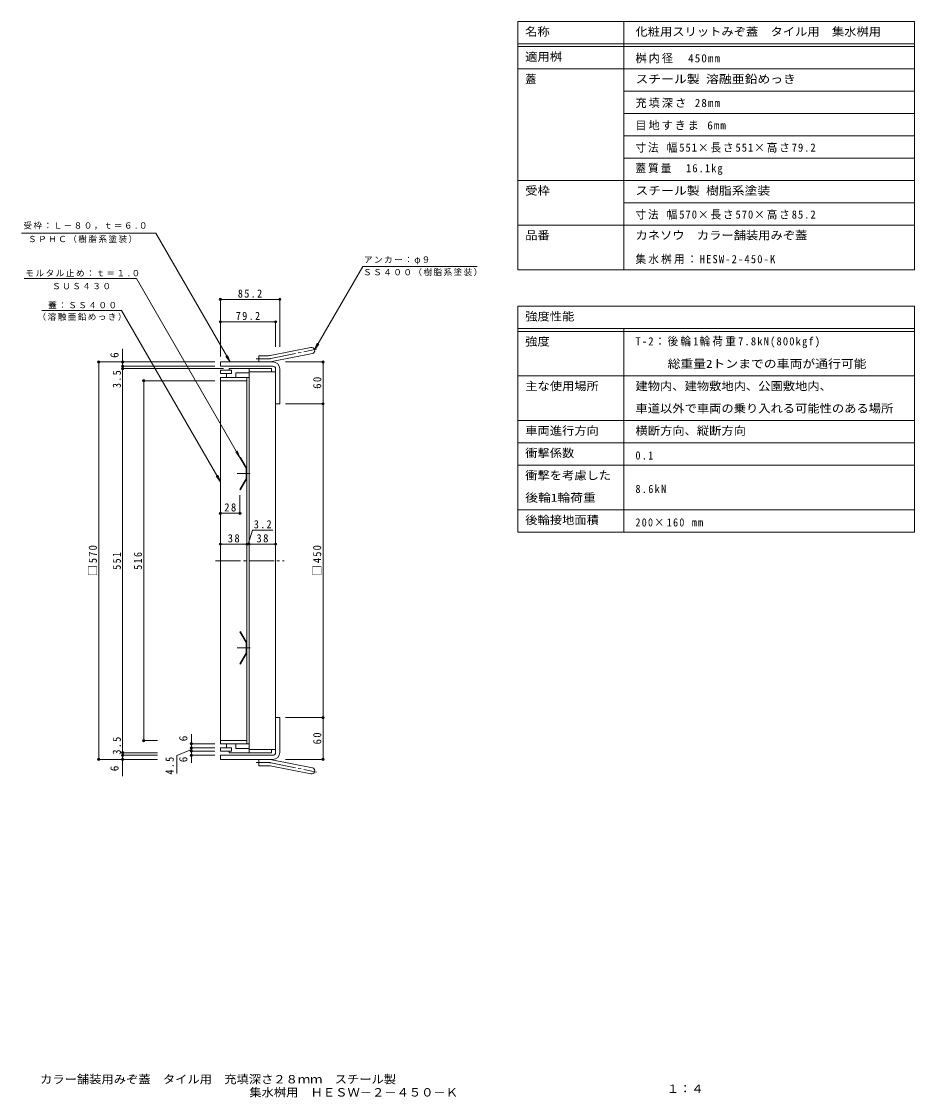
# Model space of a CAD drawing. Units: millimetres, scale not verified. Extents: x -847 to 1108, y -778 to 765.
# Drawn here: x -172 to 1108, y -778 to 765 of the extents above; entities that cross this region are included whole.
import ezdxf
from ezdxf.enums import TextEntityAlignment as Align

# ---------------------------------------------------------------- set-up
doc = ezdxf.new("R2010")
doc.units = ezdxf.units.MM
doc.header["$LTSCALE"] = 4
doc.header["$PDMODE"] = 32
doc.header["$PDSIZE"] = 3.2
doc.linetypes.add('CHAIN2', pattern=[12, 9, -1, 1, -1])
for name, color, linetype, lineweight in [('0-0_通り芯', 7, 'CHAIN2', 9), ('0-2_仕上', 7, 'Continuous', 9), ('0-3_建具', 4, 'Continuous', 9), ('0-4_その他', 7, 'Continuous', 9), ('0-5_寸法', 7, 'Continuous', 9), ('F-5_F-5ﾚｲﾔ', 2, 'Continuous', 9), ('F-F_F-Fﾚｲﾔ', 7, 'Continuous', 9)]:
    doc.layers.add(name, color=color, linetype=linetype, lineweight=lineweight)
doc.layers.add('F-4_F-4ﾚｲﾔ', color=2, linetype='Continuous')
doc.styles.add('ＭＳ ゴシック', font='')
doc.styles.get('ＭＳ ゴシック').set_extended_font_data('MS Gothic')

msp = doc.modelspace()

# ---------------------------------------------------------------- linework, layer by layer
at = {"layer": '0-0_通り芯'}
for p, q in [((136.914, 116.894), (155.282, 116.894)), ((105.612, -8.106), (203.998, -8.106)), ((136.914, -133.106), (155.282, -133.106))]:
    msp.add_line(p, q, dxfattribs=at)
at = {"layer": '0-2_仕上'}
for p, q in [((128.691, 264.894), (112.69, 264.894)), ((112.69, 264.894), (112.69, 260.394)), ((128.691, 264.894), (128.691, 260.394)), ((128.691, 260.394), (112.69, 260.394)), ((153.891, 254.394), (112.69, 254.394)), ((112.69, -270.606), (112.69, 254.394)), ((150.691, 249.894), (112.69, 249.894)), ((121.69, 260.394), (121.69, 254.394)), ((134.891, 261.394), (134.891, 254.394)), ((153.891, 261.394), (134.891, 261.394)), ((150.691, -270.606), (150.691, 254.394)), ((150.691, -266.106), (112.69, -266.106)), ((153.891, -270.606), (112.69, -270.606)), ((128.691, -276.606), (112.69, -276.606)), ((112.69, -281.106), (112.69, -276.606)), ((121.69, -276.606), (121.69, -270.606)), ((128.691, -281.106), (128.691, -276.606)), ((134.891, -277.606), (134.891, -270.606)), ((153.891, -277.606), (134.891, -277.606)), ((128.691, -281.106), (112.69, -281.106)), ((153.891, -283.606), (153.891, -279.106))]:
    msp.add_line(p, q, dxfattribs=at)
at = {"layer": '0-2_仕上', "color": 2}
for p, q in [((153.891, 267.394), (185.891, 267.394)), ((153.891, 267.394), (153.891, -283.606)), ((191.891, 262.894), (153.891, 262.894)), ((185.891, 267.394), (185.891, 262.894)), ((191.891, -279.106), (191.891, 262.894)), ((191.891, -279.106), (153.891, -279.106)), ((153.891, -283.606), (185.891, -283.606)), ((185.891, -283.606), (185.891, -279.106))]:
    msp.add_line(p, q, dxfattribs=at)
at = {"layer": '0-2_仕上', "color": 3}
for p, q in [((140.691, 139.982), (141.557, 140.482)), ((149.691, 124.394), (140.691, 139.982)), ((150.691, 124.662), (141.557, 140.482)), ((149.691, 109.394), (149.691, 124.394)), ((150.691, 109.126), (150.691, 124.662)), ((150.691, 109.126), (141.557, 93.305)), ((150.691, -125.338), (141.557, -109.518)), ((149.691, -125.606), (149.691, -140.606)), ((150.691, -125.338), (150.691, -140.874)), ((149.691, -140.606), (140.691, -156.195)), ((150.691, -140.874), (141.557, -156.695)), ((140.691, -156.195), (141.557, -156.695))]:
    msp.add_line(p, q, dxfattribs=at)
at = {"layer": '0-2_仕上'}
for points in [[(153.891, 267.394), (125.19, 267.394), (125.19, 264.894)], [(153.891, -283.606), (125.19, -283.606), (125.19, -281.106)]]:
    msp.add_lwpolyline(points, dxfattribs=at)
at = {"layer": '0-2_仕上', "color": 3}
for points in [[(149.691, 109.394), (140.691, 93.805), (141.557, 93.305)], [(149.691, -125.606), (140.691, -110.018), (141.557, -109.518)]]:
    msp.add_lwpolyline(points, dxfattribs=at)
at = {"layer": '0-3_建具'}
for p, q in [((184.036, 286.201), (242.226, 297.494)), ((167.891, 276.894), (167.891, 285.894)), ((181.706, 285.894), (167.891, 285.894)), ((186.364, 277.507), (244.555, 288.8)), ((187.891, 276.894), (112.691, 276.894)), ((112.691, 270.894), (112.691, 276.894)), ((187.891, 270.894), (112.691, 270.894)), ((187.891, -287.106), (112.691, -287.106)), ((112.691, -287.106), (112.691, -293.106)), ((187.891, -293.106), (112.691, -293.106)), ((167.891, -293.106), (167.891, -302.106)), ((181.706, -302.106), (167.891, -302.106)), ((184.036, -302.413), (242.226, -313.706)), ((186.364, -293.719), (244.555, -305.013))]:
    msp.add_line(p, q, dxfattribs=at)
at = {"layer": '0-3_建具', "linetype": 'CHAIN2'}
for p, q in [((185.2, 281.854), (250.367, 295.016)), ((181.706, 281.394), (164.086, 281.394)), ((181.706, -297.606), (164.086, -297.606)), ((185.2, -298.066), (250.367, -311.229))]:
    msp.add_line(p, q, dxfattribs=at)
at = {"layer": '0-3_建具'}
for points in [[(191.891, 266.894), (191.891, 216.894), (197.891, 216.894), (197.891, 266.894)], [(191.891, -283.106), (191.891, -233.106), (197.891, -233.106), (197.891, -283.106)]]:
    msp.add_lwpolyline(points, dxfattribs=at)
for centre, radius, start, end in [((243.391, 293.147), 4.5, 285.00014, 104.99991), ((181.706, 294.894), 9, 270, 285.00002), ((181.706, 294.894), 18, 270, 285), ((187.891, 266.894), 10, 0, 90), ((187.891, 266.894), 4, 0, 90), ((181.706, -311.106), 18, 75, 90), ((187.891, -283.106), 4, 270, 0), ((187.891, -283.106), 10, 270, 0), ((181.706, -311.106), 9, 74.99998, 90), ((243.391, -309.359), 4.5, 255.00009, 74.99986)]:
    msp.add_arc(centre, radius, start, end, dxfattribs=at)
at = {"layer": '0-3_建具', "linetype": 'CHAIN2'}
for centre, start, end in [((181.706, 294.894), 270, 284.99995), ((181.706, -311.106), 75.00005, 90)]:
    msp.add_arc(centre, 13.5, start, end, dxfattribs=at)
at = {"layer": '0-4_その他'}
for p, q in [((112.691, 367.794), (112.691, 284.894)), ((112.691, 366.594), (197.891, 366.594)), ((197.891, 367.794), (197.891, 298.53)), ((112.691, 334.492), (191.891, 334.492)), ((191.891, 335.692), (191.891, 298.53)), ((-27.435, 276.894), (-27.435, 295.699)), ((-62.909, 276.894), (104.691, 276.894)), ((-61.709, 276.894), (-61.709, -293.106)), ((-28.635, 270.894), (104.691, 270.894)), ((-28.635, 267.394), (117.19, 267.394)), ((-27.435, 276.894), (-27.435, 270.894)), ((-27.435, 270.894), (-27.435, 267.394)), ((-27.435, 267.394), (-27.435, -283.606)), ((261.086, 276.894), (205.891, 276.894)), ((259.886, 276.894), (259.886, 216.894)), ((1.631, 249.894), (104.69, 249.894)), ((2.831, -266.106), (2.831, 249.894)), ((261.086, 216.894), (205.891, 216.894)), ((259.886, 216.894), (259.886, -233.106)), ((140.691, 58.706), (140.691, 85.805)), ((112.69, 59.906), (140.691, 59.906)), ((112.69, 15.599), (150.691, 15.599)), ((150.691, 15.599), (153.891, 15.599)), ((153.891, 15.599), (191.891, 15.599)), ((261.086, -233.106), (205.891, -233.106)), ((259.886, -233.106), (259.886, -293.106)), ((71.167, -270.606), (71.167, -256.957)), ((1.631, -266.106), (22.422, -266.106)), ((69.967, -270.606), (104.69, -270.606)), ((69.967, -276.606), (104.69, -276.606)), ((71.167, -276.606), (71.167, -270.606)), ((71.167, -281.106), (71.167, -276.606)), ((-62.909, -293.106), (22.422, -293.106)), ((-28.635, -283.606), (22.422, -283.606)), ((-28.635, -287.106), (22.422, -287.106)), ((-27.435, -283.606), (-27.435, -287.106)), ((-27.435, -287.106), (-27.435, -293.106)), ((-27.435, -293.106), (-27.435, -317.292)), ((69.967, -281.106), (104.69, -281.106)), ((69.967, -287.106), (104.69, -287.106)), ((71.167, -287.106), (71.167, -281.106)), ((71.167, -287.106), (71.167, -298.25)), ((261.086, -293.106), (205.891, -293.106))]:
    msp.add_line(p, q, dxfattribs=at)
for points in [[(152.291, 15.599), (158.649, 35.446), (187.849, 35.446)], [(71.167, -278.856), (50.032, -287.451), (50.032, -313.472)]]:
    msp.add_lwpolyline(points, dxfattribs=at)
for p in [(112.691, 366.594), (197.891, 366.594), (112.691, 334.492), (191.891, 334.492), (-61.709, 276.894), (-27.435, 276.894), (259.886, 276.894), (-27.435, 270.894), (-27.435, 267.394), (2.831, 249.894), (259.886, 216.894), (112.69, 59.906), (140.691, 59.906), (112.69, 15.599), (150.691, 15.599), (153.891, 15.599), (191.891, 15.599), (259.886, -233.106), (2.831, -266.106), (71.167, -270.606), (71.167, -276.606), (-61.709, -293.106), (-27.435, -283.606), (-27.435, -287.106), (-27.435, -293.106), (71.167, -281.106), (71.167, -287.106), (259.886, -293.106)]:
    msp.add_point(p, dxfattribs=at)
at = {"layer": '0-5_寸法'}
for p, q in [((-172.397, 461.825), (19.996, 461.825)), ((19.996, 461.825), (126.748, 276.926)), ((316.677, 413.964), (480.655, 413.964)), ((-168.527, 396.801), (-7.583, 396.801)), ((-7.583, 396.801), (140.691, 139.982)), ((247.69, 294.476), (253.778, 302.409)), ((126.748, 276.926), (120.66, 284.86)), ((126.748, 276.926), (122.921, 286.165)), ((140.691, 139.982), (134.603, 147.916)), ((140.691, 139.982), (136.864, 149.221)), ((112.691, 105.136), (106.603, 113.07)), ((112.691, 105.136), (108.864, 114.375))]:
    msp.add_line(p, q, dxfattribs=at)
for points in [[(316.677, 413.964), (247.69, 294.476), (251.517, 303.715)], [(-143.382, 350.489), (-28.964, 350.489), (112.691, 105.136)]]:
    msp.add_lwpolyline(points, dxfattribs=at)
at = {"layer": 'F-5_F-5ﾚｲﾔ', "color": 7}
msp.add_line((539.042, 256.796), (1107.729, 256.796), dxfattribs=at)
at = {"layer": 'F-F_F-Fﾚｲﾔ'}
for p, q in [((539.042, 765.116), (539.042, 409.116)), ((539.042, 765.116), (1107.729, 765.116)), ((691.238, 765.116), (691.238, 409.116)), ((1107.729, 765.116), (1107.729, 409.116)), ((539.042, 733.116), (1107.729, 733.116)), ((539.042, 729.116), (1107.729, 729.116)), ((539.042, 697.116), (1107.729, 697.116)), ((691.238, 665.116), (1107.729, 665.116)), ((691.238, 633.116), (1107.729, 633.116)), ((691.238, 601.116), (1107.729, 601.116)), ((691.238, 569.116), (1107.729, 569.116)), ((539.042, 537.116), (1107.729, 537.116)), ((691.238, 505.116), (1107.729, 505.116)), ((539.042, 473.116), (1107.729, 473.116)), ((539.042, 409.116), (1107.729, 409.116)), ((539.042, 356.796), (1107.729, 356.796)), ((539.042, 356.796), (539.042, 32.796)), ((1107.729, 356.796), (1107.729, 32.796)), ((539.042, 324.796), (1107.729, 324.796)), ((691.238, 324.796), (691.238, 32.796)), ((539.042, 320.796), (1107.729, 320.796)), ((539.042, 256.796), (1107.729, 256.796)), ((539.042, 192.796), (1107.729, 192.796)), ((539.042, 160.796), (1107.729, 160.796)), ((539.042, 128.796), (1107.729, 128.796)), ((539.042, 64.796), (1107.729, 64.796)), ((539.042, 32.796), (1107.729, 32.796))]:
    msp.add_line(p, q, dxfattribs=at)

# ---------------------------------------------------------------- texts
at = {"layer": '0-4_その他', "color": 2, "style": 'ＭＳ ゴシック'}
for p in [(-29.835, 282.692), (68.767, -267.079), (68.767, -297.144), (-29.835, -310.058)]:
    msp.add_text('6', height=11.73, rotation=90, dxfattribs=at).set_placement(p, align=Align.BOTTOM_LEFT)
at = {"layer": '0-4_その他', "color": 2, "char_height": 11.73, "attachment_point": 7, "style": 'ＭＳ ゴシック'}
for s, insert in [('\\T1.28;\\W0.9;85.2', (137.791, 368.994)), ('\\T1.28;\\W0.9;79.2', (134.791, 336.892)), ('\\T1.27;\\W0.95;28', (118.191, 62.306)), ('\\T1.27;\\W0.9;3.2', (160.661, 38.095)), ('\\T1.27;\\W0.95;38', (123.191, 17.999)), ('\\T1.27;\\W0.95;38', (164.391, 17.999))]:
    msp.add_mtext(s, dxfattribs=dict(at, insert=insert))
at = {"layer": '0-4_その他', "color": 2, "char_height": 11.73, "attachment_point": 7, "rotation": 90, "style": 'ＭＳ ゴシック'}
for s, insert in [('\\T1.27;\\W0.9;3.5', (-29.835, 239.518)), ('\\T1.27;\\W0.95;60', (257.486, 238.394)), ('\\T1.21;\\W0.95;□570', (-64.109, -30.106)), ('\\T1.27;\\W0.9;551', (-29.835, -21.106)), ('\\T1.27;\\W0.9;516', (0.431, -21.106)), ('\\T1.21;\\W0.95;□450', (257.486, -30.106)), ('\\T1.27;\\W0.9;3.5', (-29.835, -286.076)), ('\\T1.27;\\W0.95;60', (257.486, -271.606)), ('\\T1.27;\\W0.9;4.5', (46.029, -314.816))]:
    msp.add_mtext(s, dxfattribs=dict(at, insert=insert))
at = {"layer": '0-5_寸法', "char_height": 8.798, "attachment_point": 7, "style": 'ＭＳ ゴシック'}
for s, insert in [('\\T1.17;受枠：Ｌ－８０，ｔ＝６.０', (-169.662, 466.766)), ('\\T1.17;ＳＰＨＣ（樹脂系塗装）', (-163.057, 447.519)), ('\\T1.17;アンカー：φ９', (318.571, 416.776)), ('\\T1.18;モルタル止め：ｔ＝１.０', (-167.001, 399.232)), ('\\T1.17;ＳＳ４００（樹脂系塗装）', (317.344, 400.027)), ('\\T1.17;ＳＵＳ４３０', (-128.501, 381.047)), ('\\T1.17;蓋：ＳＳ４００', (-134.262, 353.393)), ('\\T1.17;（溶融亜鉛めっき）', (-149.504, 336.009))]:
    msp.add_mtext(s, dxfattribs=dict(at, insert=insert))
at = {"layer": 'F-4_F-4ﾚｲﾔ', "style": 'ＭＳ ゴシック', "width": 1.1}
for s, p in [('カラー舗装用みぞ蓋\u3000タイル用\u3000充填深さ２８ｍｍ\u3000スチール製', (-145.808, -761.267)), ('集水桝用\u3000ＨＥＳＷ－２－４５０－Ｋ', (154.115, -780.096))]:
    msp.add_text(s, height=11.73, dxfattribs=at).set_placement(p, align=Align.BOTTOM_LEFT)
at = {"layer": 'F-5_F-5ﾚｲﾔ', "style": 'ＭＳ ゴシック'}
for s, width, p in [('化粧用スリットみぞ蓋\u3000タイル用\u3000集水桝用', 1.1, (707.772, 741.116)), ('スチール製 溶融亜鉛めっき', 1.15, (707.772, 673.116)), ('１：４', 1.1, (752.622, -774.921))]:
    msp.add_text(s, height=11.73, dxfattribs=dict(at, width=width)).set_placement(p, align=Align.BOTTOM_LEFT)
at = {"layer": 'F-5_F-5ﾚｲﾔ', "char_height": 11.73, "attachment_point": 7, "style": 'ＭＳ ゴシック'}
for s, insert in [('\\T1.18;桝内径\u3000450mm', (707.772, 705.116)), ('\\T1.18;充填深さ\\~28mm', (707.772, 641.116)), ('\\T1.17;目地すきま\\~6mm', (707.772, 609.116))]:
    msp.add_mtext(s, dxfattribs=dict(at, insert=insert))
at = {"layer": 'F-F_F-Fﾚｲﾔ', "color": 2, "style": 'ＭＳ ゴシック'}
for s, width, p in [('名称', 1.1, (549.689, 741.116)), ('適用桝', 1.1, (549.689, 705.116)), ('受枠', 1.1, (549.689, 513.116)), ('スチール製 樹脂系塗装', 1.15, (707.772, 513.116)), ('品番', 1.1, (549.689, 449.116)), ('カネソウ\u3000カラー舗装用みぞ蓋', 1.1, (707.772, 449.116)), ('強度性能', 1.1, (549.689, 332.796)), ('強度', 1.1, (549.689, 296.796)), (' \u3000\u3000総重量2トンまでの車両が通行可能', 1.15, (707.772, 264.796)), ('主な使用場所', 1.1, (549.689, 232.796)), ('建物内、建物敷地内、公園敷地内、', 1.1, (707.772, 232.796)), ('車道以外で車両の乗り入れる可能性のある場所', 1.1, (707.772, 200.796)), ('車両進行方向', 1.1, (549.689, 168.796)), ('横断方向、縦断方向', 1.1, (707.772, 168.796)), ('衝撃係数', 1.1, (549.689, 136.796)), ('衝撃を考慮した', 1.1, (549.689, 104.796)), ('後輪1輪荷重', 1.15, (549.689, 72.796)), ('後輪接地面積', 1.1, (549.689, 40.796))]:
    msp.add_text(s, height=11.73, dxfattribs=dict(at, width=width)).set_placement(p, align=Align.BOTTOM_LEFT)
msp.add_text('蓋', height=11.73, dxfattribs=at).set_placement((549.689, 673.116), align=Align.BOTTOM_LEFT)
at = {"layer": 'F-F_F-Fﾚｲﾔ', "color": 2, "char_height": 11.73, "attachment_point": 7, "style": 'ＭＳ ゴシック'}
for s, insert in [('\\T1.18;\\W0.95;寸法\\~幅551×長さ551×高さ79.2', (707.772, 577.116)), ('\\T1.19;\\W0.95;蓋質量\u300016.1kg', (707.772, 545.116)), ('\\T1.18;\\W0.95;寸法\\~幅570×長さ570×高さ85.2', (707.772, 481.116)), ('\\T1.21;\\W0.95;集水桝用：HESW-2-450-K', (707.772, 417.116)), ('\\T1.21;\\W0.95;T-2：後輪1輪荷重7.8kN(800kgf)', (707.772, 296.796)), ('\\T1.27;\\W0.9;0.1', (707.772, 136.796)), ('\\T1.28;\\W0.9;8.6kN', (707.772, 88.796)), ('\\T1.25;\\W0.9;200×160\\~mm', (707.772, 40.796))]:
    msp.add_mtext(s, dxfattribs=dict(at, insert=insert))

doc.saveas('drawing.dxf')
